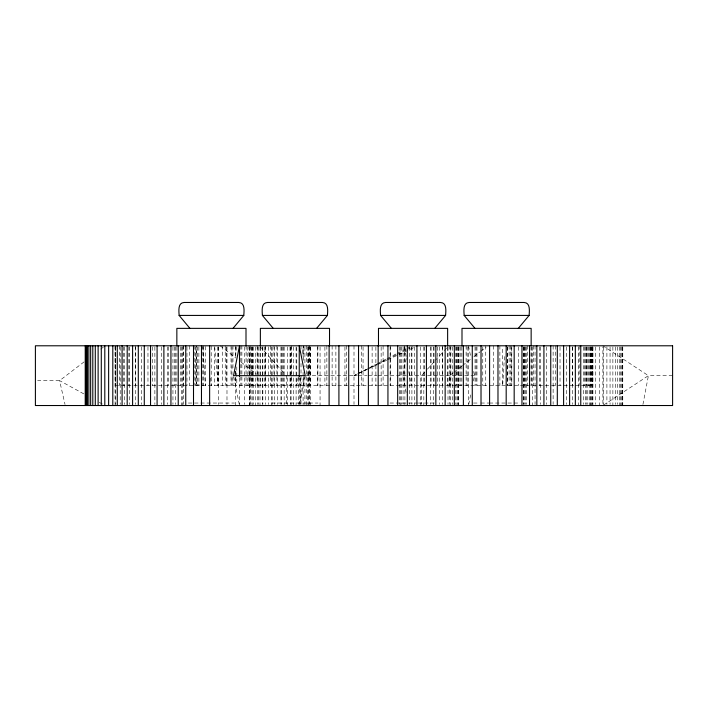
<?xml version="1.0" encoding="UTF-8"?>
<svg xmlns="http://www.w3.org/2000/svg" width="708" height="708" viewBox="0 0 708 708"><rect width="100%" height="100%" fill="white"/><g stroke="black" fill="none" stroke-linecap="round" stroke-linejoin="round"><path stroke-width="0.53" stroke-dasharray="3.54 2.66" d="M504.468 356.549L502.671 385.612L502.671 346.893M298.263 377.001L296.776 385.612L296.776 346.893M302.36 353.319L303.661 345.787L303.661 362.381M642.935 404.454L648.404 375.656L602.906 345.787M305.21 375.656L299.236 405.525L299.236 377.868M406.197 358.584L402.781 375.656L406.197 392.719M468.714 404.454L470.847 393.79M473.404 380.993L474.466 375.656L473.404 370.319M424.508 372.426L421.587 375.656L421.587 404.418M427.428 369.195L434.739 361.124M435.464 360.319L443.509 351.434M444.235 350.628L447.89 346.593M453.058 372.939L449.58 375.656L449.58 404.418M453.925 372.258L461.749 366.151M462.616 365.47L470.431 359.363M473.909 356.646L479.989 351.894M480.865 351.221L486.077 347.141M84.093 361.868L59.596 380.63L37.604 380.63M100.722 349.132L103.341 347.124M366.921 369.585L354 375.656L376.576 364.009M377.559 363.505L386.391 358.947M387.373 358.443L396.206 353.885M397.188 353.381L406.02 348.823M407.003 348.318L409.95 346.796M354 375.656L386.294 359.761M387.276 359.275L396.082 354.938M397.064 354.46L405.87 350.124M406.852 349.637L412.72 346.752M367.912 369.125L376.86 364.921M377.86 364.452L386.798 360.257M387.798 359.788L415.631 346.716M306.033 375.656L357.274 375.656M358.363 375.656L367.08 375.656M368.169 375.656L376.895 375.656M377.984 375.656L474.466 375.656M672.6 375.656L648.404 375.656L602.906 405.525L602.906 346.893M115.05 385.612L132.75 385.612M133.803 385.612L337.309 385.612M337.893 385.612L377.125 385.612M377.842 385.612L574.197 385.612M575.25 385.612L592.95 385.612M188.372 403.038L234.472 403.038M271.89 403.038L317.998 403.038M390.002 403.038L417.676 403.038M418.375 403.038L435.747 403.038M473.528 403.038L479.449 403.038M480.909 403.038L489.007 403.038M489.352 403.038L519.628 403.038M83.792 393.869L59.596 380.63L65.03 404.489M99.288 402.348L103.156 404.463M220.188 345.787L235.826 358.009M241.039 362.08L256.685 374.293M260.11 346.593L284.952 374.036M468.501 345.787L470.847 357.522M233.746 376.718L239.286 404.454M404.525 346.858L406.197 356.549M408.808 371.62L411.224 385.612L411.224 345.787M210.621 378.081L211.205 385.612L211.205 345.787M202.931 346.858L205.329 385.612L205.329 345.787M622.783 346.893L622.783 405.525M622.438 346.893L622.438 405.525M622.394 346.893L622.394 405.525M621.73 346.893L621.73 405.525M620.668 346.893L620.668 405.525M619.252 346.893L619.252 405.525M617.473 346.893L617.473 404.418M615.349 346.893L615.349 404.418M612.88 346.893L612.88 405.525M610.057 346.893L610.057 404.418M606.898 346.893L606.898 404.418M603.393 346.893L603.393 404.418M599.561 346.893L599.561 405.525M595.401 346.893L595.401 404.418M592.95 346.893L592.906 405.525M592.782 346.893L592.782 385.612M592.561 346.893L592.561 404.418M592.26 346.893L592.26 385.612M591.861 346.893L591.861 405.525M591.401 346.893L591.401 385.612M590.915 346.893L590.915 405.525M590.826 346.893L590.826 405.525M590.207 346.893L590.207 385.612M589.472 346.893L589.472 405.525M588.667 346.893L588.667 385.612M587.799 346.893L587.799 404.418M586.782 346.893L586.782 385.612M586.118 346.893L586.118 404.418M585.843 346.893L585.843 404.418M584.569 346.893L584.569 385.612M583.622 346.893L583.622 404.418M579.153 345.787L579.153 385.612M578.48 346.893L578.48 405.525M572.622 346.893L572.622 404.418M572.436 346.893L572.436 385.612M566.312 346.893L566.312 404.418M560.028 346.893L560.028 385.612M555.284 345.787L555.284 385.612M553.125 345.787L553.125 404.418M546.7 346.893L546.7 404.418M540.585 346.893L540.585 404.418M539.354 346.893L539.354 385.612M535.053 345.787L535.053 404.418M533.505 345.787L533.505 385.612M532.584 346.893L532.584 405.525M531.15 347.079L531.15 385.612L531.089 346.893M527.389 345.787L527.389 385.612M526.734 346.893L526.734 404.418M525.38 346.893L525.38 404.418M524.876 346.893L524.876 385.612M524.345 346.893L524.345 404.418M523.646 346.893L523.646 404.418M523.3 346.893L523.3 404.418M518.415 346.893L518.415 385.612M511.787 345.787L511.787 385.612L511.725 346.893M510.618 345.787L510.618 385.612M509.114 345.787L509.114 385.612M507.592 346.893L507.592 385.612M507.291 346.893L507.291 385.612M499.883 345.787L499.883 385.612M493.396 345.787L493.396 385.612M485.741 345.787L485.741 385.612M482.767 346.893L482.767 385.612M476.962 346.893L476.962 385.612M476.033 346.893L476.033 385.612M475.041 346.893L475.041 385.612M468.501 346.893L468.501 404.418M467.138 346.893L467.156 385.612M466.121 345.787L466.121 385.612M461.89 346.893L461.89 385.612M460.811 346.893L460.811 385.612M459.076 346.893L459.076 385.612M458.545 346.893L458.545 405.525M458.368 346.893L458.368 404.418M457.846 346.893L457.846 404.418M456.979 346.893L456.979 405.525M456.395 346.893L456.395 385.612M455.784 346.893L455.784 404.418M452.447 346.893L452.447 404.418M450.854 345.787L450.854 385.612M450.359 346.893L450.359 405.525M449.518 345.787L449.518 385.612M448.005 346.893L448.005 404.418M447.633 347.079L447.633 385.612M442.659 346.893L442.659 404.418M442.5 345.787L442.5 385.612M439.73 346.893L439.73 404.418M437.42 346.893L437.42 385.612M434.022 346.893L434.022 385.612M433.508 346.893L433.508 405.525M431.101 346.893L431.101 385.612M430.287 346.893L430.287 404.418M424.623 346.893L424.623 385.612M423.835 346.893L423.835 405.525M420.685 346.893L420.685 405.525M414.684 346.893L414.684 405.525M411.906 346.893L411.906 404.418M409.339 346.893L409.339 404.418M404.896 346.893L404.896 405.525M404.339 345.787L404.339 385.612M403.082 346.893L403.082 404.418M401.56 346.893L401.56 404.418M400.365 346.893L400.365 405.525M399.498 346.893L399.498 404.418M390.258 345.787L390.258 385.612M390.126 346.893L390.126 385.612M383.099 345.787L383.099 385.612M381.143 346.893L381.143 385.612M375.877 346.893L375.877 385.612M372.116 346.893L372.116 385.612M363.062 346.893L363.062 385.612M361.31 345.787L361.31 385.612M354 345.787L354 404.418M346.69 345.787L346.69 385.612M344.938 346.893L344.938 385.612M335.884 345.787L335.884 385.612M332.123 345.787L332.123 385.612M326.857 345.787L326.857 385.612M324.901 346.893L324.901 385.612M320.06 346.893L320.06 405.525M317.874 345.787L317.874 385.612M317.742 346.893L317.742 385.612M310.653 346.893L310.653 385.612M310.334 346.893L310.334 405.525M309.201 345.787L309.201 404.418M309.024 345.787L309.024 404.418M308.945 346.893L308.945 385.612M308.502 346.893L308.502 405.525M307.635 346.893L307.635 404.418M306.44 345.787L306.44 405.525M304.918 346.893L304.918 366.806M304.918 376.762L304.918 405.525M303.661 376.762L303.661 385.612M303.104 346.893L303.104 357.956M303.104 372.337L303.104 405.525M301.015 345.787L301.015 349.106M301.015 363.487L301.015 404.418M300.67 377.868L300.67 404.418M300.068 377.868L300.068 385.612M298.661 377.868L298.661 404.418M296.094 346.893L296.094 405.525M293.316 346.893L293.316 405.525M291.28 345.787L291.28 385.612M291.077 346.893L291.077 405.525M290.386 346.893L290.386 404.418M290.006 346.893L290.006 385.612M287.315 346.893L287.315 405.525M286.413 375.656L286.413 404.418M284.165 346.893L284.165 405.525M283.377 346.893L283.377 385.612M282.581 346.893L282.581 385.612M281.572 346.893L281.572 404.418M280.943 346.893L280.943 404.418M277.713 346.893L277.713 404.418M276.899 345.787L276.899 385.612M274.492 346.893L274.492 404.418M273.978 345.787L273.978 385.612M272.155 346.893L272.155 404.418M271.341 346.893L271.341 405.525M270.58 345.787L270.58 385.612M268.27 346.893L268.27 404.418M265.5 345.787L265.5 385.612M265.341 346.893L265.341 404.418M264.438 346.893L264.438 385.612M262.854 346.893L262.854 404.418M262.562 346.893L262.562 404.418M260.367 347.079L260.367 385.612M259.995 346.893L259.995 405.525M258.482 346.893L258.42 404.418M257.641 346.893L257.641 404.418M257.146 345.787L257.146 385.612M255.553 346.893L255.553 405.525M253.676 346.893L253.738 404.418M252.729 346.893L252.729 385.612M252.216 346.893L252.216 405.525M251.606 346.893L251.606 385.612M251.021 346.893L251.021 404.418M250.154 345.787L250.154 404.418M249.632 346.893L249.632 405.525M249.464 346.893L249.464 405.525M248.924 345.787L248.924 385.612M247.189 346.893L247.189 385.612M246.11 345.787L246.003 385.612M244.623 346.893L244.623 404.418M241.879 345.787L241.879 385.612M240.862 345.787L240.844 385.612M239.499 377.868L239.499 404.418M236.799 346.893L236.799 352.425M236.799 366.806L236.799 385.612M235.817 345.787L235.817 356.85M235.817 371.231L235.817 385.612M235.729 346.893L235.729 356.85M235.729 371.231L235.729 405.525M232.959 345.787L232.959 370.125M232.959 376.762L232.959 385.612M231.967 346.893L231.967 385.612M231.038 345.787L231.038 385.612M226.985 346.893L226.985 404.418M226.516 346.893L226.516 385.612M225.233 345.787L225.233 385.612M222.259 345.787L222.259 385.612M218.409 346.893L218.409 404.418M218.285 346.893L218.285 385.612L214.604 345.787L214.604 385.612M217.683 346.893L217.683 385.612M203.205 345.787L203.205 385.612M202.86 345.787L202.86 385.612M198.886 346.893L198.886 385.612M197.382 346.893L197.382 385.612M195.373 346.893L195.373 385.612M194.868 345.787L194.868 385.612M189.585 345.787L189.585 385.612M186.974 346.893L186.974 385.612M183.655 345.787L183.655 404.418M183.124 345.787L183.124 385.612M182.62 346.893L182.62 405.525M181.266 346.893L181.266 405.525M180.611 346.893L180.611 385.612M176.912 346.893L176.85 385.612M175.416 346.893L175.416 404.418M174.495 346.893L174.495 385.612M172.947 346.893L172.947 404.418M168.646 346.893L168.646 385.612M167.415 346.893L167.415 404.418M161.3 346.893L161.3 404.418M154.875 346.893L154.875 404.418M152.716 346.893L152.716 385.612M147.972 346.893L147.972 385.612M141.689 346.893L141.689 404.418M135.564 345.787L135.564 385.612M135.378 346.893L135.378 404.418M129.52 346.893L129.52 404.418M128.847 346.893L128.847 385.612M124.378 346.893L124.378 404.418M123.431 346.893L123.431 385.612M120.201 346.893L120.201 404.418M119.333 345.787L119.333 385.612M115.74 345.787L115.74 385.612M115.439 346.893L115.439 404.418M115.218 346.893L115.218 385.612M115.05 345.787L115.094 405.525M196.275 385.612L196.275 345.787L196.213 385.612"/><path stroke-width="1.06" d="M233.02 328.362L243.8 315.423C244.039 311.148 245.278 302.732 238.791 302.475L184.124 302.475C177.646 302.741 178.912 311.157 179.133 315.423L189.912 328.362M316.591 328.362L327.432 315.423C327.654 311.157 328.91 302.741 322.432 302.475L267.42 302.475C260.933 302.732 262.172 311.157 262.402 315.423L273.244 328.362M434.756 328.362L445.598 315.423C445.828 311.157 447.067 302.732 440.58 302.475L385.568 302.475C379.09 302.741 380.346 311.157 380.568 315.423L391.409 328.362M518.291 328.362L529.124 315.423C529.354 311.148 530.593 302.732 524.106 302.475L469.147 302.475C462.669 302.75 463.944 311.166 464.156 315.423L474.98 328.362M179.133 315.423L243.8 315.423M262.402 315.423L327.432 315.423M380.568 315.423L445.598 315.423M464.156 315.423L529.124 315.423M580.764 345.787L580.764 405.525M575.339 345.787L575.339 405.525M569.613 345.787L569.613 405.525M563.603 345.787L563.603 405.525M557.311 345.787L557.311 405.525M550.753 345.787L550.753 405.525M543.921 345.787L543.921 405.525M536.841 345.787L536.841 405.525M531.15 345.982L531.15 328.362L461.997 328.362L461.997 345.982M529.522 345.787L529.522 405.525M521.964 345.787L521.964 405.525M514.176 345.787L514.176 405.525M506.185 345.787L506.185 405.525M497.981 345.787L497.981 405.525M489.591 345.787L489.591 405.525M481.015 345.787L481.015 405.525M472.271 345.787L472.271 405.525M463.377 345.787L463.377 405.525M454.324 345.787L454.324 405.525M447.633 345.982L447.633 328.362L378.479 328.362L378.479 345.982M445.146 345.787L445.146 405.525M435.845 345.787L435.845 405.525M426.428 345.787L426.428 405.525M416.924 345.787L416.924 405.525M407.33 345.787L407.33 405.525M397.666 345.787L397.666 405.525M387.94 345.787L387.94 405.525M378.169 345.787L378.169 405.525M368.372 345.787L368.372 405.525M358.549 345.787L358.549 405.525M348.725 345.787L348.725 405.525M338.911 345.787L338.911 405.525M329.521 345.982L329.521 328.362L260.367 328.362L260.367 345.982M329.114 345.787L329.114 405.525M299.236 376.762L299.236 345.787L305.21 375.656L233.534 375.656L239.499 345.787L239.499 376.762M246.003 345.982L246.003 328.362L176.85 328.362L176.85 345.982M209.639 345.787L209.639 405.525M201.47 345.787L201.47 405.525M193.505 345.787L193.505 405.525M185.753 345.787L185.753 405.525M178.23 345.787L178.23 405.525M170.938 345.787L170.938 405.525M163.884 345.787L163.884 405.525M157.088 345.787L157.088 405.525M150.547 345.787L150.547 405.525M144.282 345.787L144.282 405.525M138.299 345.787L138.299 405.525M132.6 345.787L132.6 405.525M127.192 345.787L127.192 405.525M122.086 345.787L122.086 405.525M117.28 345.787L117.28 405.525M112.802 345.787L112.802 405.525M108.634 345.787L108.634 405.525M104.802 345.787L104.802 405.525M101.288 345.787L101.288 405.525M98.12 345.787L98.12 405.525M95.288 345.787L95.288 405.525M92.801 345.787L92.801 405.525M90.659 345.787L90.659 405.525M88.863 345.787L88.863 405.525M87.429 345.787L87.429 405.525M86.341 345.787L86.341 405.525M85.606 345.787L85.606 405.525M85.234 345.787L85.217 405.525M672.6 345.787L35.4 345.787L35.4 405.525L672.6 405.525L672.6 345.787"/></g></svg>
